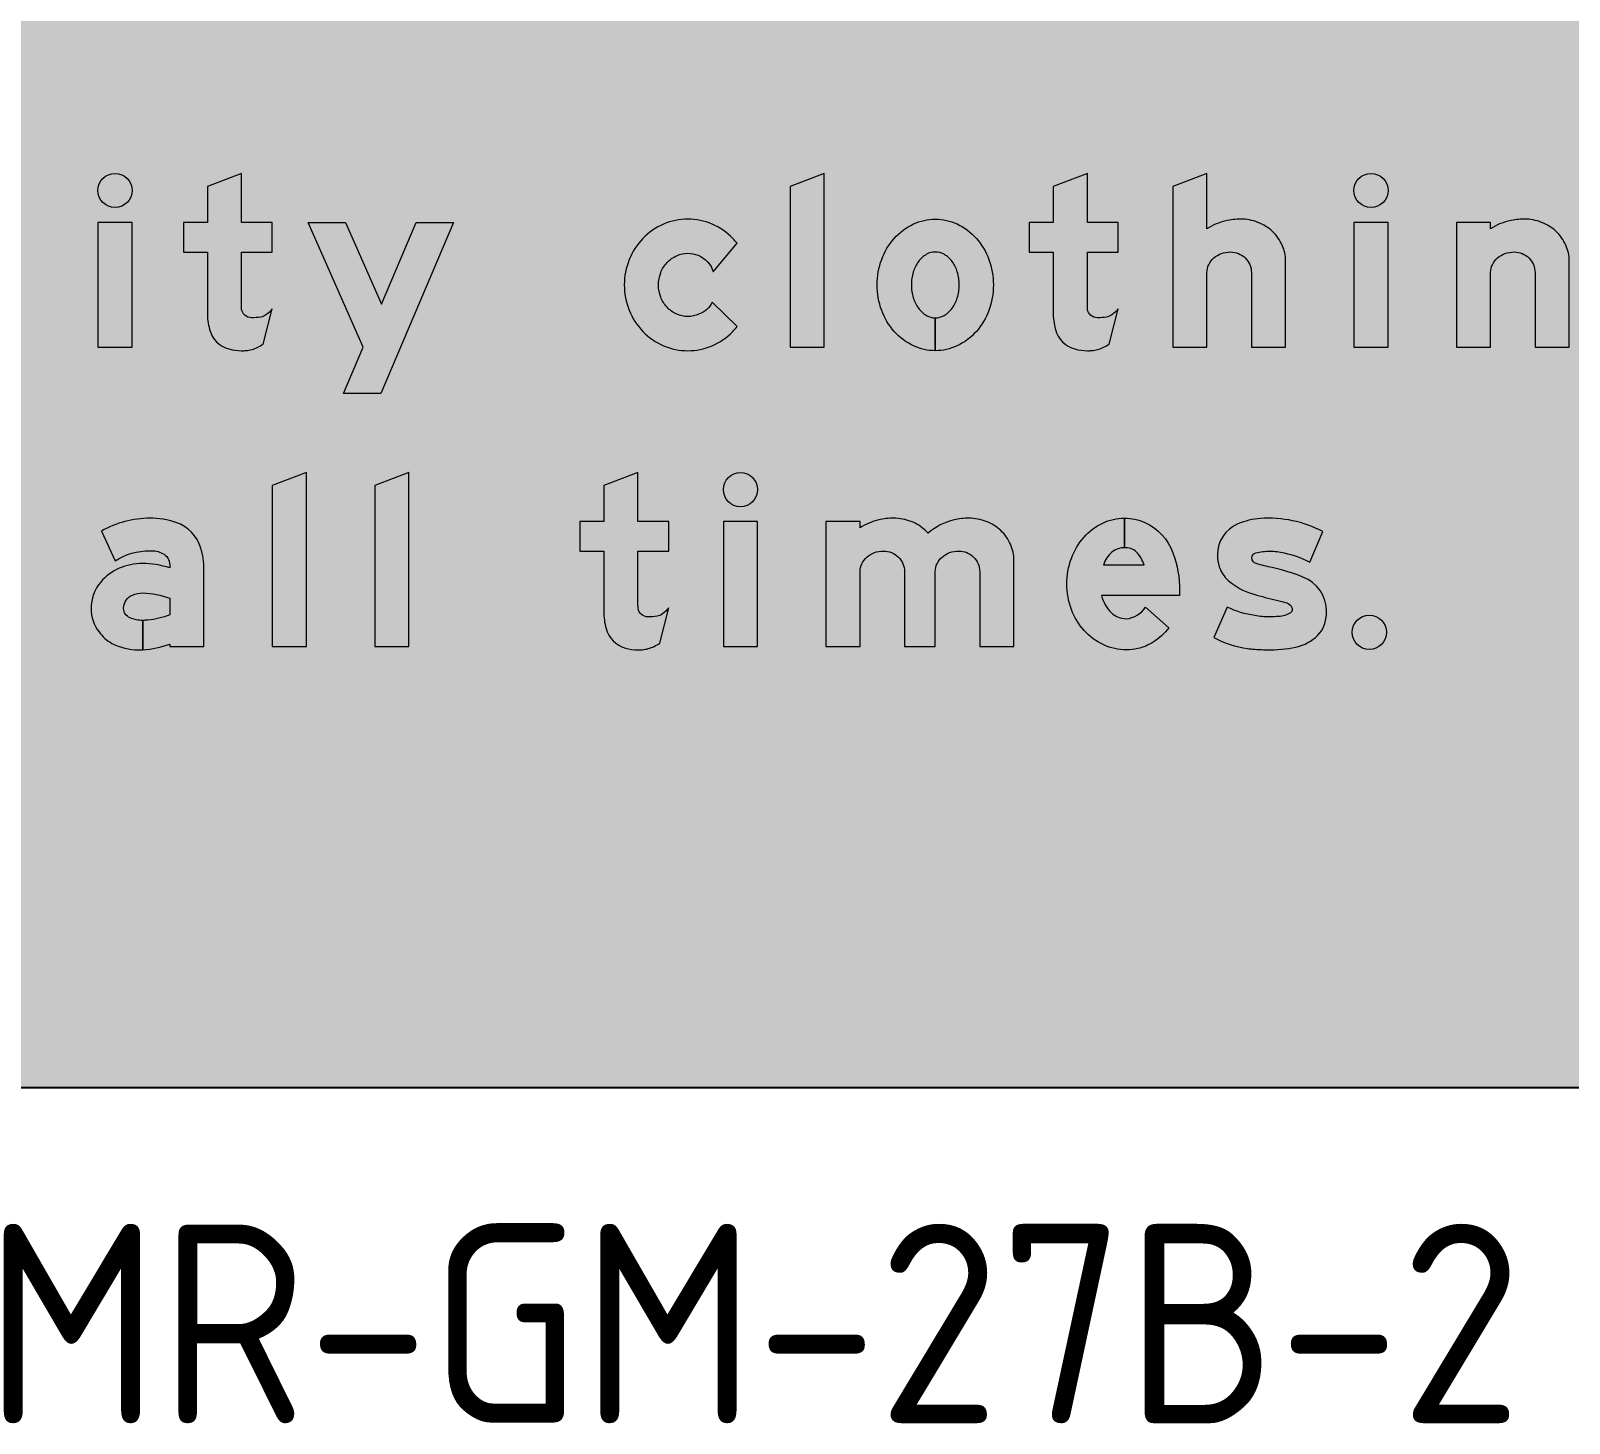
# Model space of a CAD drawing. Header units: millimetres. Extents: x 4906 to 5011, y 3241 to 3334.
# Drawn here: x 4945.63 to 4972.64, y 3240.97 to 3265.41 of the extents above; entities that cross this region are included whole.
import ezdxf

# ---------------------------------------------------------------- set-up
doc = ezdxf.new("R2010")
doc.units = ezdxf.units.MM
doc.layers.add('DIM', color=1, linetype='Continuous')
doc.layers.add('L18', color=4, linetype='Continuous')
doc.layers.add('GSCOLORFILL', color=7, linetype='Continuous', lineweight=0)
doc.styles.add('T35', font='isocp2.shx', dxfattribs={"height": 3.5})

# ---------------------------------------------------------------- blocks, each defined once
blk = doc.blocks.new('*U322')
at = {"layer": 'GSCOLORFILL', "true_color": 0xf5f5f5, "transparency": 33554687}
blk.add_hatch(color=7, dxfattribs=at).paths.add_polyline_path([(-950.00000000001, -874.9999999999995), (950.0000000000091, -874.9999999999995, 0.414213562373095), (1050.000000000009, -774.9999999999995), (1050.000000000009, 775, 0.414213562373095), (950.0000000000091, 875), (-950.00000000001, 875, 0.414213562373095), (-1050.00000000001, 775), (-1050.00000000001, -775, 0.414213562373095)])
at = {"layer": 'GSCOLORFILL', "color": 7, "linetype": 'Continuous', "true_color": 0xf5f5f5, "transparency": 33554687}
for points in [[(-950.00000000001, -874.9999999999995), (950.0000000000091, -874.9999999999995, 0.414213562373095), (1050.000000000009, -774.9999999999995), (1050.000000000009, 775, 0.414213562373095), (950.0000000000091, 875), (-950.00000000001, 875, 0.414213562373095), (-1050.00000000001, 775), (-1050.00000000001, -775, 0.414213562373095), (-950.0000000000105, -875)], [(-950.00000000001, -874.9999999999995), (950.0000000000091, -874.9999999999995, 0.414213562373095), (1050.000000000009, -774.9999999999995), (1050.000000000009, 775, 0.414213562373095), (950.0000000000091, 875), (-950.00000000001, 875, 0.414213562373095), (-1050.00000000001, 775), (-1050.00000000001, -774.9999999999995, 0.414213562373095), (-950.0000000000105, -874.9999999999995)]]:
    blk.add_lwpolyline(points, format="xyb", close=True, dxfattribs=at).dxf.unprotected_set("ltscale", 0)
blk = doc.blocks.new('*U190')
at = {"layer": 'GSCOLORFILL', "linetype": 'Continuous'}
blk.add_hatch(color=0, dxfattribs=at).paths.add_polyline_path([(91.99999999999989, 95.44033577145203), (91.99999999999989, 91.75569963669679, 0.08100507043754805), (59.91953844420409, 96.98738914505502, 0.1014742160753828), (32.92684469106193, 91.45226904517564, 0.1197283995981818), (11.16861765178227, 75.33308504889472, 0.1754854121989099), (0, 44.49098118164371, 0.162185951185596), (9.198205530711505, 16.87991725761773, 0.09962377950152626), (24.24940108183667, 3.435786395090417, 0.1178281433564822), (55.36485303884586, -4.000000000000028, 0.01259221290035344), (60.50437854736413, -3.870543474057882), (60.50437854736418, 30.44590424709844, -0.09643868278043381), (45.49812347970108, 33.36744272502021, -0.3055685730968929), (38, 44.49098118164358, -0.01000308247268235), (38.01449229959674, 45.21530038588774, -0.2881603305628229), (48.24719211376062, 60.13617985242543, -0.1118126494378583), (60.80315011960487, 62.49690242181767, -0.08137338335513948), (92, 56.34782538492402), (92, 36.91597781560395, -0.0720389147267735), (66.20162791964776, 30.85371626019864, -0.03568194688239786), (60.51437854736417, 30.44590549709844), (60.51437854736406, -3.870038894188326, 0.07931235260569526), (92, 2.799999999999983), (92, 0), (132, 0), (132, 90.24413145539907, 0.07131460927379192), (128.4502155484503, 115.0057552505379, 0.247093300969659), (99.29227802593027, 145.1204166717226, 0.07943033779107565), (68.76995305164318, 150.0000000000001, 0.130157360885894), (12.03366872579696, 134.9761925316005), (28.09152440947727, 100.3138559626782, -0.1407932063417405), (68.76995305164307, 112.0000000000001, -0.127608200101516), (83.66512167935822, 108.8781984363012, -0.2849461240288968)])
at = {"layer": 'GSCOLORFILL', "color": 0}
blk.add_lwpolyline([(55.3648530388453, -4.000000000000014, 0.01259221290035482), (60.50437854736413, -3.870543474057854), (60.50437854736418, 30.44590424709844, -0.09643868278043409), (45.49812347970104, 33.36744272502022, -0.3055685730968945), (38, 44.49098118164369, -0.0100030824726959), (38.01449229959678, 45.21530038588883, -0.2881603305628071), (48.24719211376072, 60.13617985242547, -0.1084920170889828), (60.42376644223515, 62.50839828890307, -0.08234480440022278), (92, 56.34782538492404), (92, 36.91597781560394, -0.0720389147267738), (66.20162791964765, 30.8537162601986, -0.03568194688239714), (60.51437854736417, 30.44590549709845), (60.51437854736406, -3.870038894188326, 0.07931235260569527), (92, 2.799999999999986), (92, 0), (132, 0), (132, 90.24413145539917, 0.0713146092737911), (128.4502155484504, 115.0057552505377, 0.2470933009696595), (99.29227802593039, 145.1204166717225, 0.07943033779107607), (68.76995305164314, 150.0000000000001, 0.1301573608858939), (12.03366872579696, 134.9761925316005), (28.09152440947727, 100.3138559626782, -0.1407932063417409), (68.7699530516432, 112.0000000000001, -0.1276082001015154), (83.66512167935826, 108.8781984363012, -0.2849461240288967), (91.99999999999989, 95.44033577145198), (91.99999999999989, 91.7556996366968, 0.0810050704375488), (59.91953844420379, 96.98738914505503, 0.1014742160753588), (32.92684469106766, 91.45226904517807, 0.1197283995982114), (11.16861765178197, 75.33308504889436, 0.1754854121989074), (0, 44.49098118164371, 0.1621859511855917), (9.19820553071105, 16.87991725761833, 0.0996237795015298), (24.24940108183662, 3.435786395090425, 0.1178281433564803)], format="xyb", close=True, dxfattribs=at)
blk = doc.blocks.new('*U191')
at = {"layer": 'GSCOLORFILL', "linetype": 'Continuous'}
blk.add_hatch(color=0, dxfattribs=at).paths.add_polyline_path([(40, 0), (40, 203.5), (0, 188.3275862068966), (0, 0)])
at = {"layer": 'GSCOLORFILL', "color": 0}
blk.add_lwpolyline([(40, 0), (40, 203.5), (0, 188.3275862068966), (0, 0)], close=True, dxfattribs=at)
blk = doc.blocks.new('*U192')
at = {"layer": 'GSCOLORFILL', "linetype": 'Continuous'}
blk.add_hatch(color=0, dxfattribs=at).paths.add_polyline_path([(40, 0), (40, 203.5), (0, 188.3275862068966), (0, 0)])
at = {"layer": 'GSCOLORFILL', "color": 0}
blk.add_lwpolyline([(40, 0), (40, 203.5), (0, 188.3275862068966), (0, 0)], close=True, dxfattribs=at)
blk = doc.blocks.new('*U194')
at = {"layer": 'GSCOLORFILL', "linetype": 'Continuous'}
h = blk.add_hatch(color=0, dxfattribs=at)
edge = h.paths.add_edge_path()
edge.add_line((68, 52.99999999999999), (68, 111.5))
edge.add_line((68, 111.5), (104, 111.5))
edge.add_line((104, 111.5), (104, 146))
edge.add_line((104, 146), (68, 146))
edge.add_line((68, 146), (68, 203.5))
edge.add_line((68, 203.5), (28, 188.3275862068966))
edge.add_line((28, 188.3275862068966), (28, 146))
edge.add_line((28, 146), (0, 146))
edge.add_line((0, 146), (0, 111.5))
edge.add_line((0, 111.5), (28, 111.5))
edge.add_line((28, 111.5), (28, 40.91222565779496))
edge.add_arc((105.6119728999063, 40.91222565779493), 77.61197289990635, 180, 194.8912891711784)
edge.add_arc((62.01507835894704, 29.31908607844212), 32.50000000000001, 194.8912891711785, 254.4117455588816)
edge.add_arc((67.99911414585435, 50.76846925067384), 54.76846925067381, 254.4117455588815, 269.9999999999999)
edge.add_arc((67.99911414585436, 74.87738403534384), 78.87738403534381, 269.9999999999999, 273.6750444684201)
edge.add_arc((70.97179565274702, 28.59536901200752), 32.50000000000014, 273.67504446842, 286.3959137774562)
edge.add_arc((66.71438502593762, 43.06461917661871), 47.58259744113641, 286.3959137774563, 304.2199766953885)
edge.add_line((93.47349185111375, 3.71930457419046), (104, 45.1230310198386))
edge.add_arc((77.67322203170404, 64.75520438853695), 32.84085061886464, 305.21886260935764, 323.28769341919633, ccw=False)
edge.add_arc((87.96206379437113, 50.18003077079084), 14.99999999999994, 279.6926749307471, 305.2188626093572, ccw=False)
edge.add_arc((79.85242513620081, 97.65991957089153), 63.16747948186632, 269.99999999999966, 279.6926749307471, ccw=False)
edge.add_arc((79.85242513620055, 46.53467689908869), 12.04223681006348, 227.9583906473345, 269.9999999999998, ccw=False)
edge.add_arc((79.48930534835361, 46.13198001821947), 11.50000000000001, 189.7433781117018, 227.9583906473347, ccw=False)
edge.add_arc((318.3927246100371, 53.0000000000004), 250.3927246100371, 180.0000000000001, 182.0173209917217, ccw=False)
at = {"layer": 'GSCOLORFILL', "color": 0}
blk.add_lwpolyline([(68, 52.99999999999999), (68, 111.5), (104, 111.5), (104, 146), (68, 146), (68, 203.5), (28, 188.3275862068966), (28, 146), (0, 146), (0, 111.5), (28, 111.5), (28, 40.91222565779496, 0.06506709937490147), (30.6065856351868, 20.96704532054943, 0.2657078142419267), (53.28160140167478, -1.985488351452229, 0.06812167302049194), (67.99911414585432, -3.999999999999972, 0.01603678109164125), (73.0549694018394, -3.837798997471623, 0.05556233446018888), (80.14566944413548, -2.582989502508358, 0.07792932807971858), (93.47349185111375, 3.71930457419046), (104, 45.1230310198386, -0.07900390527946087), (96.61258330922055, 37.92570450929414, -0.1118418647005845), (90.48751418498892, 35.39415574343697, -0.04231750593531342), (79.85242513620051, 34.49244008902522, -0.1855268428217181), (71.78809900688339, 37.59140504424383, -0.1683072020374533), (68.15518566276643, 44.18577063770942, -0.008802450680383007)], format="xyb", close=True, dxfattribs=at)
blk = doc.blocks.new('*U195')
at = {"layer": 'GSCOLORFILL', "linetype": 'Continuous'}
h = blk.add_hatch(color=0, dxfattribs=at)
edge = h.paths.add_edge_path()
edge.add_arc((20, 183.5), 20, 0, 360)
h.paths.add_polyline_path([(0, 0), (40, 0), (40, 146), (0, 146)])
at = {"layer": 'GSCOLORFILL', "color": 0}
blk.add_lwpolyline([(0, 0), (40, 0), (40, 146), (0, 146)], close=True, dxfattribs=at)
blk.add_circle((20, 183.5), 20, dxfattribs=at)
blk = doc.blocks.new('*U196')
at = {"layer": 'GSCOLORFILL', "linetype": 'Continuous'}
h = blk.add_hatch(color=0, dxfattribs=at)
edge = h.paths.add_edge_path()
edge.add_arc((155.7153296264924, 86.99511755650809), 24.5282097319339, 45.82979570204179, 68.0808265539651, ccw=False)
edge.add_arc((156.1420760110529, 87.43440733147503), 23.9157654625298, 23.092845889367595, 45.82979570204162, ccw=False)
edge.add_arc((156.8060842686133, 87.7175328658991), 23.19391573138671, 0, 23.09284588936822, ccw=False)
edge.add_line((180, 87.7175328658991), (180, 0))
edge.add_line((180, 0), (220, 0))
edge.add_line((220, 0), (220, 100.8830320548367))
edge.add_arc((174.0753468275611, 100.8830320548367), 45.92465317243887, 0, 23.93171822373219)
edge.add_arc((170.8242551602883, 99.44019281717675), 49.48153131130478, 23.93171822373218, 46.97501240943499)
edge.add_arc((168.730439071099, 97.19681228199977), 52.55021540077355, 46.97501240943522, 68.8635846861375)
edge.add_arc((167.3745328426901, 93.68953779756492), 56.31046220243508, 68.86358468613724, 90)
edge.add_arc((167.3745328426902, 69.99478146240631), 80.00521853759369, 90.00000000000007, 102.6042796135857)
edge.add_arc((166.6926525247094, 78.0285138763368), 72.0245107674768, 103.4695365311015, 130.8206849945816)
edge.add_arc((82.82425516028852, 99.44019281717684), 49.48153131130454, 41.97494773133587, 46.97501240943514)
edge.add_arc((80.73043907109901, 97.19681228199977), 52.55021540077354, 46.97501240943524, 68.86358468613751)
edge.add_arc((79.37453284269009, 93.68953779756492), 56.31046220243508, 68.86358468613724, 90)
edge.add_arc((79.37453284269016, 69.99478146240604), 80.00521853759396, 90.00000000000006, 102.6042796135857)
edge.add_arc((78.69265252470946, 78.02851387633706), 72.02451076747658, 103.4695365311017, 122.4942570075609)
edge.add_line((40, 138.7772487758923), (40, 146))
edge.add_line((40, 146), (0, 146))
edge.add_line((0, 146), (0, 0))
edge.add_line((0, 0), (40, 0))
edge.add_line((40, 0), (40, 87.71753286589909))
edge.add_arc((60.83417894850335, 87.71753286589907), 20.83417894850335, 154.5282720028093, 180, ccw=False)
edge.add_arc((64.03048830144328, 86.19490705822676), 24.37462847220526, 131.0076349936262, 154.5282720028096, ccw=False)
edge.add_arc((66.09710507856302, 83.81817613339862), 27.52419269484101, 109.80736038530819, 131.0076349936262, ccw=False)
edge.add_arc((67.43949500252643, 80.0910470400427), 31.48569518587881, 89.99999999999977, 109.8073603853079, ccw=False)
edge.add_arc((67.43949500252666, 86.30962031839456), 25.26712190752694, 68.08082655396498, 90.00000000000028, ccw=False)
edge.add_arc((67.71532962649229, 86.99511755650809), 24.52820973193397, 45.82979570204162, 68.08082655396481, ccw=False)
edge.add_arc((68.1420760110529, 87.43440733147501), 23.91576546252978, 23.09284588936771, 45.82979570204168, ccw=False)
edge.add_arc((68.80608426861329, 87.7175328658991), 23.19391573138671, 0, 23.09284588936822, ccw=False)
edge.add_line((92, 87.7175328658991), (92, 0))
edge.add_line((92, 0), (128, 0))
edge.add_line((128, 0), (128, 87.71753286589909))
edge.add_arc((148.8341789485033, 87.71753286589919), 20.83417894850334, 154.5282720028097, 180.0000000000003, ccw=False)
edge.add_arc((152.0304883014433, 86.19490705822646), 24.37462847220541, 131.0076349936256, 154.528272002809, ccw=False)
edge.add_arc((154.0971050785631, 83.81817613339872), 27.52419269484096, 109.80736038530841, 131.0076349936264, ccw=False)
edge.add_arc((155.4394950025264, 80.09104704004267), 31.48569518587882, 89.99999999999977, 109.8073603853079, ccw=False)
edge.add_arc((155.4394950025266, 86.30962031839454), 25.26712190752696, 68.08082655396493, 90.00000000000011, ccw=False)
at = {"layer": 'GSCOLORFILL', "color": 0}
blk.add_lwpolyline([(164.8716674585635, 109.7502169884754, -0.09739464939670292), (172.8063946356061, 104.5885415981205, -0.0995354279343683), (178.1414826297246, 96.81470296034922, -0.1011039461656411), (180, 87.7175328658991), (180, 0), (220, 0), (220, 100.8830320548367, 0.1048030179721755), (216.0518361595565, 119.5122594239381, 0.1008855307406954), (204.5863575327339, 135.6139731601839, 0.09579836817007242), (187.6795049501371, 146.2116879931507, 0.09248737428302214), (167.3745328426901, 150, 0.05505205982243612), (149.9161032513398, 148.0719114650645, 0.1199117204326835), (119.6106725914451, 132.5337183696518, 0.02182035996796309), (116.5863575327339, 135.6139731601839, 0.09579836817007242), (99.67950495013713, 146.2116879931507, 0.09248737428302214), (79.37453284269009, 150, 0.05505205982243612), (61.91610325133973, 148.0719114650645, 0.08320220139569866), (40, 138.7772487758923), (40, 146), (0, 146), (0, 0), (40, 0), (40, 87.71753286589909, -0.1116012735434615), (42.02513207801013, 96.67759805996153, -0.102989975481698), (48.03684201390564, 104.5885415981205, -0.09276840372104522), (56.77029056251172, 109.7139617844638, -0.08664174293623021), (67.43949500252654, 111.5767422259215, -0.09593311806680128), (76.87166745856348, 109.7502169884755, -0.09739464939670292), (84.80639463560613, 104.5885415981205, -0.0995354279343683), (90.14148262972458, 96.81470296034922, -0.1011039461656411), (92, 87.7175328658991), (92, 0), (128, 0), (128, 87.71753286589909, -0.1116012735434615), (130.0251320780101, 96.67759805996153, -0.102989975481698), (136.0368420139057, 104.5885415981205, -0.09276840372104506), (144.7702905625117, 109.7139617844638, -0.08664174293623021), (155.4394950025265, 111.5767422259215, -0.09593311806680128)], format="xyb", close=True, dxfattribs=at)
blk = doc.blocks.new('*U197')
at = {"layer": 'GSCOLORFILL', "linetype": 'Continuous'}
h = blk.add_hatch(color=0, dxfattribs=at)
edge = h.paths.add_edge_path()
edge.add_arc((69.51094197863642, 58.93000642673971), 62.9300064267397, 245.3524198280531, 269.9999999999999, ccw=False)
edge.add_arc((72.63933568098416, 65.74804630435064), 70.43150727187609, 222.073813879283, 245.3524198280533, ccw=False)
edge.add_arc((77.51231266798086, 70.14707514339402), 76.99636518675396, 200.5021246928769, 222.0738138792829, ccw=False)
edge.add_arc((85.14194428798147, 73.00000000000018), 85.14194428798149, 180.0000037301732, 200.5021246928769, ccw=False)
edge.add_arc((87.76867725509986, 72.99998880735697), 87.76867725509987, 160.0694722126277, 179.9999963119301, ccw=False)
edge.add_arc((77.81888288118054, 76.60776129168887), 77.18499026133541, 138.8014776948188, 160.0694722126275, ccw=False)
edge.add_arc((71.47230434682477, 82.1634816811312), 68.75023548491123, 115.32243421330139, 138.8014776948188, ccw=False)
edge.add_arc((67.40488682021514, 90.7594570579587), 59.24052055675507, 90.00000000000011, 115.3224342133012, ccw=False)
edge.add_line((67.4048868202151, 149.9999776147138), (67.40488682021504, 115.5))
edge.add_arc((67.40488682021505, 92.3147617089057), 23.18523829109428, 90.00000000000004, 129.2085956193348)
edge.add_arc((73.06702104089976, 86.30983722453084), 31.42300914462551, 130.2868481129732, 163.077719365007)
edge.add_line((43.00461354202127, 95.45626598523268), (90.38549341939148, 95.45626598523268))
edge.add_arc((52.74761479171672, 83.17935105482259), 39.58955099265591, 18.06555415785629, 43.33061273274367)
edge.add_arc((70.63420727500568, 100.0528755045983), 14.99999999999996, 43.3306127327434, 74.23414554342109)
edge.add_arc((67.40488682021513, 88.6146850335641), 26.88531496643589, 74.23414554342149, 89.97868881919163)
edge.add_line((67.41488682021509, 115.4999981402486), (67.41488682021509, 149.9999767706969))
edge.add_arc((67.40488682021511, 90.75945705795863), 59.24052055675513, 66.24132462757171, 89.99032827881211, ccw=False)
edge.add_arc((65.90311263088859, 88.40713072376718), 61.99999999999999, 19.990107920803098, 65.8469214734098, ccw=False)
edge.add_arc((2.000000000000043, 65.16079346208295), 130, 0, 19.990107920803098, ccw=False)
edge.add_line((132, 65.16079346208295), (132, 59.45626598523268))
edge.add_line((132, 59.45626598523268), (40.72380685113512, 59.45626598523268))
edge.add_arc((79.1502063285293, 67.93769328603152), 39.35127425960962, 192.446693405701, 226.289291064396)
edge.add_arc((69.85773911993658, 58.38709549362954), 26.02674593399157, 226.5475580031422, 269.2365315043568)
edge.add_arc((67.56222244513611, 60.99956596297852), 28.70313368140413, 273.8929323668316, 328.2837947233499)
edge.add_line((91.97890056262634, 45.90997641125676), (119.3616618950978, 21.66751851973623))
edge.add_arc((60.72839463861946, 67.6041252104245), 74.48511168968331, 302.59103158947534, 321.9228496470552, ccw=False)
edge.add_arc((71.2238339754233, 51.18720312719249), 54.99999999999982, 282.4742802128862, 302.59103158947516, ccw=False)
edge.add_arc((69.51094197863644, 58.93000642673961), 62.9300064267396, 269.9999999999999, 282.47428021288624, ccw=False)
at = {"layer": 'GSCOLORFILL', "color": 0}
blk.add_lwpolyline([(69.51094197863631, -3.999999999999993, -0.1079619072312502), (43.2668823086612, 1.733546388479652, -0.1019228298705658), (20.35928353887792, 18.55277784863587, -0.09440319960942407), (5.392958702656699, 43.17970531249913, -0.08969677617579692), (1.70530256582424e-13, 72.99999445693578, -0.08718320545468168), (5.256761353426839, 102.9186191460794, -0.09306643867387995), (19.74243426452929, 127.4472030443272, -0.1028065678962481), (42.06701566231183, 144.3078609652724, -0.1109417910759313), (67.4048868202151, 149.9999776147138), (67.40488682021504, 115.5, 0.1727686174700961), (52.74844151225409, 110.2798357568904, 0.1440615427713923), (43.00461354202127, 95.45626598523268), (90.38549341939148, 95.45626598523268, 0.1106883683500328), (81.54530066298446, 110.3459819880077, 0.1356653380362669), (74.70980871751306, 114.4885768343512, 0.06880680822069957), (67.41488682021509, 115.4999981402486), (67.41488682021509, 149.9999767706969, -0.1039970857664943), (91.27202029761679, 144.9793723604305, -0.2028017523414576), (124.1677153237576, 109.6023205800086, -0.0874451709761443), (132, 65.16079346208295), (132, 59.45626598523268), (40.72380685113512, 59.45626598523268, 0.1487489359934952), (51.95778614312979, 39.49309678132271, 0.1884502669332367), (69.51094197863688, 32.36266013653999, 0.241883257341195), (91.97890056262634, 45.90997641125676), (119.3616618950978, 21.66751851973623, -0.08455159468045045), (100.8489740678881, 4.847683551545018, -0.08800200969828328), (83.10390755337193, -2.514415580091438, -0.05448312901681575)], format="xyb", close=True, dxfattribs=at)
blk = doc.blocks.new('*U198')
at = {"layer": 'GSCOLORFILL', "linetype": 'Continuous'}
h = blk.add_hatch(color=0, dxfattribs=at)
edge = h.paths.add_edge_path()
edge.add_arc((57.04809869947276, 119.8328805938402), 123.5321927724528, 242.4961932683436, 261.8694965575901)
edge.add_arc((53.71998100542415, 96.53722157130275), 100.0000000000024, 261.8694965575902, 265.1519738482694)
edge.add_arc((66.21862231920029, 241.6474585865565), 245.6474585865565, 265.107608171087, 270.0000000000001)
edge.add_arc((66.21862231920042, 131.9747102902726), 135.9747102902726, 270, 284.4435322635993)
edge.add_arc((87.2590612707279, 46.34088427169955), 47.80953013638941, 285.6226736631587, 320.3523653819187)
edge.add_arc((101.1805741564732, 35.22608435564997), 29.99999999999998, 319.7323865260209, 343.6226527274166)
edge.add_arc((81.80400426282898, 40.92059556639213), 50.19601244732598, 343.6226527274163, 359.9999999999994)
edge.add_arc((89.00001671015495, 40.92059556639154), 43.00000000000001, 1.893539531289907e-14, 69.18818315342611)
edge.add_arc((16.05241641888303, -138.5133822483264), 236.6861660067048, 68.11449460139696, 77.23401985654974)
edge.add_arc((94.51345069635283, 239.4277879376127), 149.4137513972377, 252.5527129735471, 259.9161950224817, ccw=False)
edge.add_arc((51.47063191465703, 103.6643462865297), 6.999999999999889, 179.9999999999987, 255.4747783885001, ccw=False)
edge.add_arc((50.47063191465716, 103.6643462865299), 6.000000000000028, 102.54264727027169, 179.9999999999999, ccw=False)
edge.add_arc((65.64780095031338, 42.10628842555992), 69.40000000000022, 89.99999999999989, 103.73705193554952, ccw=False)
edge.add_arc((65.64780095031372, 45.79820099565288), 65.70808742990727, 75.32981732184709, 90.00000000000023, ccw=False)
edge.add_arc((61.02696965695392, 2.524341248836961), 108.9348976843505, 61.960118961990474, 78.7448742602677, ccw=False)
edge.add_line((112.2357431799014, 98.6725260875295), (127.765396080293, 134.3226644606046))
edge.add_arc((64.10131200426957, 12.89460858794806), 137.105391412052, 62.33221629363134, 93.9600594258144)
edge.add_arc((60.58404460477583, 66.43598350916228), 83.44915727455098, 94.08965739914548, 112.8040930515216)
edge.add_arc((43.43278835085897, 107.2290521135412), 39.19715124941032, 112.8040930515213, 179.9999999999999)
edge.add_arc((51.05550185413682, 107.229052113541), 46.81986475268818, 179.9999999999997, 197.7033940085153)
edge.add_arc((39.79538488486676, 103.6347554354414), 34.99999999999996, 197.7033940085154, 228.9800530521989)
edge.add_arc((67.94885695159381, 135.9988574342928), 77.89583998016634, 228.9800530521987, 254.4046679698572)
edge.add_arc((180.6814777892678, 523.286242251045), 481.25292436943, 253.8732627195755, 257.1126817232802)
edge.add_arc((23.27666724641634, -155.9827217344985), 216.0210395275996, 73.25621887920119, 76.59824136527482, ccw=False)
edge.add_arc((82.13062099668643, 41.27101212237104), 10.18575544192083, 28.380935658022793, 70.61944541562929, ccw=False)
edge.add_arc((84.50556633552358, 43.06024042338811), 7.259455561422927, -6.821210263296962e-13, 24.864253273064094, ccw=False)
edge.add_arc((87.14026439805514, 43.06024042338805), 4.62475749889137, 305.9611071235292, 359.99999999999966, ccw=False)
edge.add_arc((75.22760905289778, 62.12064011164888), 27.09249869824658, 271.5940234921716, 302.6799450747393, ccw=False)
edge.add_arc((64.94135319761187, 148.6960069178715), 114.1922925204953, 270, 275.54791453290073, ccw=False)
edge.add_arc((64.9413531976119, 125.4779451809503), 90.97423078357409, 259.298160210608, 270, ccw=False)
edge.add_arc((65.77137398291288, 153.4567410203305), 118.7013581719851, 244.9593251638854, 261.41282890968307, ccw=False)
edge.add_line((15.52965290039157, 45.91241576539187), (5.684341886080801e-14, 10.2622773923169))
at = {"layer": 'GSCOLORFILL', "color": 0}
blk.add_lwpolyline([(5.684341886080801e-14, 10.2622773923169, 0.0847339050038457), (39.57715238664395, -2.457628793048443, 0.01432348851223868), (45.26867214772892, -3.105015349554833, 0.02135032962812063), (66.21862231920045, -4, 0.06310536671966191), (100.1342132484514, 0.2976259876374812, 0.1527075565803294), (124.071588358597, 15.83532705228083, 0.1046201662672657), (129.9633399784606, 26.76721967789148, 0.07158154296650225), (132.000016710155, 40.92059556639155, 0.3114087542038766), (104.2779062178993, 81.11494955036741, 0.03981245015694775), (68.35282961608164, 92.32207421006899, -0.03214031166382581), (49.71498880493823, 96.88808498170275, -0.3417662096246649), (44.47063191465713, 103.6643462865299, -0.3514561393354569), (49.16763444178665, 109.5211540847843, -0.06001108108311035), (65.64780095031347, 111.5062884255601, -0.06409831628663638), (82.28867201293883, 109.3641837535197, -0.07336853364636661), (112.2357431799014, 98.6725260875295), (127.765396080293, 134.3226644606046, 0.138885296741723), (54.63266828484393, 149.6726519295844, 0.0818391088294697), (28.24069999400078, 143.362376309172, 0.3018983132132873), (4.235637101448646, 107.2290521135412, 0.07739963479117314), (6.452863445709056, 92.99162318599028, 0.1373237408913014), (16.82412420338716, 77.22791573994759, 0.1113931483884311), (47.00723421257834, 60.97079386290355, 0.01413557325089771), (73.34554027579202, 54.15579799035581, -0.01458335771775569), (85.5106722244692, 50.87959514070334, -0.186415696591001), (91.09211770660357, 46.11262245786521, -0.1089184394422165), (91.76502189694651, 43.06024042338802, -0.240258249844662), (89.8560882572728, 39.31688862463122, -0.1364758940213938), (75.9812510998998, 35.03862561162538, -0.02421207337799446), (64.94135319761187, 34.5037143973762, -0.0467295542745229), (48.04760526388586, 36.08604427592016, -0.07191554887824611), (15.52965290039157, 45.91241576539187)], format="xyb", close=True, dxfattribs=at)
blk = doc.blocks.new('*U199')
at = {"layer": 'GSCOLORFILL', "linetype": 'Continuous'}
blk.add_hatch(color=0, dxfattribs=at).paths.add_polyline_path([(40, 16.5, 1), (0, 16.5, 1)])
at = {"layer": 'GSCOLORFILL', "color": 0}
blk.add_circle((20, 16.5), 20, dxfattribs=at)
blk = doc.blocks.new('*U178')
at = {"color": 28, "true_color": 0x0a0a0a}
for name, p, xscale, yscale, zscale in [('*U191', (641.4000000000001, 3.159588741800171e-15), 0.3, 0.3, 0.3), ('*U192', (677.4000000000001, 3.159588741800171e-15), 0.3, 0.3, 0.3), ('*U194', (749.4000000000001, 4.629164900776995e-15), 0.3, 0.3, 0.3), ('*U195', (799.8000000000002, 4.629164900776995e-15), 0.3, 0.3, 0.3), ('*U190', (577.8000000000001, 3.159588741800171e-15), 0.3, 0.3, 0.3), ('*U196', (835.8000000000002, 4.629164900776995e-15), 0.3, 0.3, 0.3), ('*U197', (920.4000000000002, 4.629164900776995e-15), 0.3000000000000003, 0.3000000000000003, 0.3000000000000003), ('*U198', (972.0000000000002, 4.629164900776995e-15), 0.2999999620223798, 0.3, 0.2999999620223798), ('*U199', (1020.6, 4.629164900776995e-15), 0.2999999999999992, 0.2999999999999992, 0.2999999999999992)]:
    blk.add_blockref(name, p, dxfattribs=dict(at, xscale=xscale, yscale=yscale, zscale=zscale))
blk = doc.blocks.new('*U177')
blk.add_blockref('*U178', (0, 0))
blk = doc.blocks.new('*U155')
at = {"layer": 'GSCOLORFILL', "linetype": 'Continuous'}
h = blk.add_hatch(color=0, dxfattribs=at)
edge = h.paths.add_edge_path()
edge.add_arc((20, 183.5), 20, 0, 360)
h.paths.add_polyline_path([(0, 0), (40, 0), (40, 146), (0, 146)])
at = {"layer": 'GSCOLORFILL', "color": 0}
blk.add_lwpolyline([(0, 0), (40, 0), (40, 146), (0, 146)], close=True, dxfattribs=at)
blk.add_circle((20, 183.5), 20, dxfattribs=at)
blk = doc.blocks.new('*U156')
at = {"layer": 'GSCOLORFILL', "linetype": 'Continuous'}
h = blk.add_hatch(color=0, dxfattribs=at)
edge = h.paths.add_edge_path()
edge.add_line((68, 52.99999999999999), (68, 111.5))
edge.add_line((68, 111.5), (104, 111.5))
edge.add_line((104, 111.5), (104, 146))
edge.add_line((104, 146), (68, 146))
edge.add_line((68, 146), (68, 203.5))
edge.add_line((68, 203.5), (28, 188.3275862068966))
edge.add_line((28, 188.3275862068966), (28, 146))
edge.add_line((28, 146), (0, 146))
edge.add_line((0, 146), (0, 111.5))
edge.add_line((0, 111.5), (28, 111.5))
edge.add_line((28, 111.5), (28, 40.91222565779496))
edge.add_arc((105.6119728999063, 40.91222565779493), 77.61197289990635, 180, 194.8912891711784)
edge.add_arc((62.01507835894704, 29.31908607844212), 32.50000000000001, 194.8912891711785, 254.4117455588816)
edge.add_arc((67.99911414585435, 50.76846925067384), 54.76846925067381, 254.4117455588815, 269.9999999999999)
edge.add_arc((67.99911414585436, 74.87738403534384), 78.87738403534381, 269.9999999999999, 273.6750444684201)
edge.add_arc((70.97179565274702, 28.59536901200752), 32.50000000000014, 273.67504446842, 286.3959137774562)
edge.add_arc((66.71438502593762, 43.06461917661871), 47.58259744113641, 286.3959137774563, 304.2199766953885)
edge.add_line((93.47349185111375, 3.71930457419046), (104, 45.1230310198386))
edge.add_arc((77.67322203170404, 64.75520438853695), 32.84085061886464, 305.21886260935764, 323.28769341919633, ccw=False)
edge.add_arc((87.96206379437113, 50.18003077079084), 14.99999999999994, 279.6926749307471, 305.2188626093572, ccw=False)
edge.add_arc((79.85242513620081, 97.65991957089153), 63.16747948186632, 269.99999999999966, 279.6926749307471, ccw=False)
edge.add_arc((79.85242513620055, 46.53467689908869), 12.04223681006348, 227.9583906473345, 269.9999999999998, ccw=False)
edge.add_arc((79.48930534835361, 46.13198001821947), 11.50000000000001, 189.7433781117018, 227.9583906473347, ccw=False)
edge.add_arc((318.3927246100371, 53.0000000000004), 250.3927246100371, 180.0000000000001, 182.0173209917217, ccw=False)
at = {"layer": 'GSCOLORFILL', "color": 0}
blk.add_lwpolyline([(68, 52.99999999999999), (68, 111.5), (104, 111.5), (104, 146), (68, 146), (68, 203.5), (28, 188.3275862068966), (28, 146), (0, 146), (0, 111.5), (28, 111.5), (28, 40.91222565779496, 0.06506709937490147), (30.6065856351868, 20.96704532054943, 0.2657078142419267), (53.28160140167478, -1.985488351452229, 0.06812167302049194), (67.99911414585432, -3.999999999999972, 0.01603678109164125), (73.0549694018394, -3.837798997471623, 0.05556233446018888), (80.14566944413548, -2.582989502508358, 0.07792932807971858), (93.47349185111375, 3.71930457419046), (104, 45.1230310198386, -0.07900390527946087), (96.61258330922055, 37.92570450929414, -0.1118418647005845), (90.48751418498892, 35.39415574343697, -0.04231750593531342), (79.85242513620051, 34.49244008902522, -0.1855268428217181), (71.78809900688339, 37.59140504424383, -0.1683072020374533), (68.15518566276643, 44.18577063770942, -0.008802450680383007)], format="xyb", close=True, dxfattribs=at)
blk = doc.blocks.new('*U157')
at = {"layer": 'GSCOLORFILL', "linetype": 'Continuous'}
blk.add_hatch(color=0, dxfattribs=at).paths.add_polyline_path([(43.7281398157086, 146), (85.93029492603529, 50.45393541232179), (126.5373723757986, 146), (170, 146), (85, -54.00000000000003), (41.53737237579853, -54.00000000000003), (64.48737237579854, 9.200074226387237e-15), (0, 146)])
at = {"layer": 'GSCOLORFILL', "color": 0}
blk.add_lwpolyline([(43.7281398157086, 146), (85.93029492603529, 50.45393541232179), (126.5373723757986, 146), (170, 146), (85, -54.00000000000003), (41.53737237579853, -54.00000000000003), (64.48737237579854, 9.200074226387237e-15), (0, 146)], close=True, dxfattribs=at)
blk = doc.blocks.new('*U159')
at = {"layer": 'GSCOLORFILL', "linetype": 'Continuous'}
h = blk.add_hatch(color=0, dxfattribs=at)
edge = h.paths.add_edge_path()
edge.add_arc((74.39842670835138, 67.94425812326142), 71.9442581232614, 246.7952911568045, 270)
edge.add_arc((74.39842670835141, 67.94425812326111), 71.9442581232611, 270, 293.2047088431955)
edge.add_arc((73.34552743470468, 70.40029870193348), 74.6164729732556, 293.2047088431953, 315.9844521129027)
edge.add_arc((71.71142288721677, 71.97919230466164), 76.88874115303908, 315.9844521129027, 321.6376540076017)
edge.add_line((132, 24.25953193479904), (102.8356807511736, 52.79411722431384))
edge.add_arc((78.58940958848643, 63.95626867113757), 26.6922327694104, 289.3607422945651, 335.28027874857236, ccw=False)
edge.add_arc((74.39842670835078, 68.04095367498329), 32.04095367498329, 270, 294.01492164138637, ccw=False)
edge.add_arc((74.3984267083511, 68.04095367498184), 32.04095367498184, 245.9850783586131, 269.9999999999994, ccw=False)
edge.add_arc((75.47025379652406, 70.44663041745966), 34.67460017674323, 222.9132137607023, 245.9850783586127, ccw=False)
edge.add_arc((77.13712080100922, 71.99629534952314), 36.95054108377677, 201.0611490255526, 222.9132137607023, ccw=False)
edge.add_arc((79.74354300202111, 73), 39.74354300202111, 179.9999999999996, 201.0611490255528, ccw=False)
edge.add_arc((79.74354300202017, 72.99999999999993), 39.74354300202017, 158.9388509744457, 179.9999999999995, ccw=False)
edge.add_arc((77.1371208010085, 74.00370465047746), 36.95054108377581, 137.0867862392966, 158.9388509744469, ccw=False)
edge.add_arc((75.4702537965239, 75.55336958254045), 34.67460017674301, 114.01492164138611, 137.0867862392965, ccw=False)
edge.add_arc((74.39842670835114, 77.95904632501865), 32.04095367498135, 89.99999999999949, 114.0149216413862, ccw=False)
edge.add_arc((74.39842670835168, 77.95904632501848), 32.04095367498152, 68.213946170324, 90.00000000000051, ccw=False)
edge.add_arc((75.2353722319962, 79.54549613712138), 30.25777501331029, 16.64454261047598, 68.57064340855561, ccw=False)
edge.add_line((104.225352112676, 88.2123303500209), (132, 121.7404680652009))
edge.add_arc((71.7114228872158, 74.02080769533802), 76.88874115303999, 38.36234599239801, 44.01554788709704)
edge.add_arc((73.3455274347047, 75.59970129806655), 74.61647297325553, 44.01554788709731, 66.79529115680464)
edge.add_arc((74.39842670835141, 78.05574187673945), 71.94425812326055, 66.79529115680423, 89.99999999999997)
edge.add_arc((74.39842670835135, 78.05574187673885), 71.94425812326115, 89.99999999999993, 113.2047088431955)
edge.add_arc((75.45132598199858, 75.5997012980661), 74.61647297325621, 113.2047088431955, 135.9844521129026)
edge.add_arc((77.0854305294824, 74.02080769534196), 76.88874115303395, 135.9844521129026, 158.1877907261089)
edge.add_arc((79.63605542386927, 73), 79.63605542386927, 158.1877907261088, 180)
edge.add_arc((79.63605542386944, 72.99999999999991), 79.63605542386944, 179.9999999999999, 201.812209273891)
edge.add_arc((77.08543052948258, 71.97919230465828), 76.88874115303425, 201.8122092738912, 224.0155478870973)
edge.add_arc((75.45132598199851, 70.40029870193383), 74.6164729732561, 224.0155478870973, 246.7952911568045)
at = {"layer": 'GSCOLORFILL', "color": 0}
blk.add_lwpolyline([(46.05113377971202, 1.820077519458266, 0.1015970540555592), (74.3984267083514, -3.999999999999986, 0.1015970540555594), (102.7457196369907, 1.820077519458266, 0.09972400303016617), (127.0060587434371, 18.55277784863583, 0.02467175061756016), (132, 24.25953193479904), (102.8356807511736, 52.79411722431384, -0.2030867045242404), (87.4382792689608, 38.77348098600692, -0.1051700629001875), (74.39842670835077, 36, -0.1051700629001875), (61.35857414774136, 38.77348098600693, -0.1010114630611207), (50.07506592072735, 46.83704909609799, -0.0956376145263361), (42.65497097108789, 58.71759701381524, -0.0921561639938165), (40, 73.00000000000031, -0.09215616399381873), (42.6549709710882, 87.28240298618533, -0.09563761452633868), (50.07506592072784, 99.16295090390248, -0.1010114630611211), (61.35857414774199, 107.2265190139933, -0.1051700629001887), (74.3984267083514, 110, -0.09534696116052017), (86.2901647294521, 107.7115131007301, -0.2305285838817899), (104.225352112676, 88.2123303500209), (132, 121.7404680652009, 0.02467175061756002), (127.0060587434371, 127.4472221513641, 0.09972400303016603), (102.7457196369908, 144.1799224805417, 0.1015970540555602), (74.39842670835145, 150, 0.1015970540555593), (46.05113377971213, 144.1799224805418, 0.09972400303016526), (21.79079467326582, 127.4472221513642, 0.09718458305680867), (5.701410373911017, 102.5900250897201, 0.0954621245810243), (0, 73.00000000000004, 0.09546212458102418), (5.70141037391096, 43.40997491027998, 0.09718458305680822), (21.79079467326576, 18.55277784863583, 0.09972400303016526)], format="xyb", close=True, dxfattribs=at)
blk = doc.blocks.new('*U160')
at = {"layer": 'GSCOLORFILL', "linetype": 'Continuous'}
blk.add_hatch(color=0, dxfattribs=at).paths.add_polyline_path([(40, 0), (40, 203.5), (0, 188.3275862068966), (0, 0)])
at = {"layer": 'GSCOLORFILL', "color": 0}
blk.add_lwpolyline([(40, 0), (40, 203.5), (0, 188.3275862068966), (0, 0)], close=True, dxfattribs=at)
blk = doc.blocks.new('*U161')
at = {"layer": 'GSCOLORFILL', "linetype": 'Continuous'}
h = blk.add_hatch(color=0, dxfattribs=at)
edge = h.paths.add_edge_path()
edge.add_arc((67.99999999999999, 89.72883664457302), 60.27116335542698, 64.87173449942168, 90, ccw=False)
edge.add_arc((64.2009016893978, 81.62903460165589), 69.21766776262787, 41.448266645179615, 64.87173449942162, ccw=False)
edge.add_arc((58.27593586708555, 76.39659725208122), 77.12232592176368, 20.09246863402842, 41.44826664517967, ccw=False)
edge.add_arc((48.99051588626324, 72.99999999999991), 87.00948411373676, 1.1368683772161603e-13, 20.09246863402808, ccw=False)
edge.add_arc((48.99051588626409, 73.00000000000011), 87.00948411373591, 339.90753136597175, 359.9999999999999, ccw=False)
edge.add_arc((58.27593586708593, 69.60340274791824), 77.12232592176306, 318.5517333548204, 339.90753136597186, ccw=False)
edge.add_arc((64.20090168939792, 64.370965398344), 69.21766776262774, 295.1282655005783, 318.55173335482044, ccw=False)
edge.add_arc((68.00000000000003, 56.27116335542705), 60.27116335542705, 270.00950633380637, 295.1282655005783, ccw=False)
edge.add_line((68.00999999999993, -3.999999170415876), (68.00999999999993, 34.50000242127832))
edge.add_arc((68, 55.15025015935103), 20.65025015935102, 270.0277458051646, 299.6634012086504)
edge.add_arc((63.11394116214115, 63.72915162328681), 30.52299655004384, 299.6634012086504, 323.9726266148963)
edge.add_arc((55.40525305477216, 69.33547024682802), 40.05476872762745, 323.9726266148962, 343.2352704047485)
edge.add_arc((43.24068658875845, 72.9999999999999), 52.75931341124155, 343.235270404749, 360.0000000000001)
edge.add_arc((43.2406865887586, 73.00000000000003), 52.7593134112414, 359.9999999999999, 376.764729595251)
edge.add_arc((55.40525305477208, 76.66452975317203), 40.05476872762748, 16.7647295952512, 36.02737338510367)
edge.add_arc((63.11394116214135, 82.27084837671342), 30.52299655004354, 36.02737338510353, 60.33659879134957)
edge.add_arc((67.99999999999999, 90.84974984064904), 20.65025015935096, 60.33659879134934, 89.99999999999997)
edge.add_arc((68.00000000000001, 90.84974984064873), 20.65025015935127, 90.00000000000004, 119.6634012086502)
edge.add_arc((72.886058837859, 82.27084837671316), 30.52299655004397, 119.6634012086507, 143.9726266148965)
edge.add_arc((80.59474694522761, 76.66452975317218), 40.05476872762715, 143.9726266148963, 163.2352704047487)
edge.add_arc((92.75931341124138, 73), 52.75931341124138, 163.2352704047489, 180)
edge.add_arc((92.75931341124134, 72.99999999999999), 52.75931341124134, 180, 196.7647295952511)
edge.add_arc((80.59474694522788, 69.3354702468279), 40.05476872762743, 196.7647295952512, 216.0273733851036)
edge.add_arc((72.88605883785885, 63.72915162328677), 30.52299655004382, 216.0273733851036, 240.3365987913494)
edge.add_arc((68, 55.15025015935109), 20.65025015935109, 240.3365987913496, 270)
edge.add_line((68, 34.5), (67.99999999999994, -3.999999999999986))
edge.add_arc((67.99999999999994, 56.27116335542706), 60.27116335542704, 244.87173449942162, 270, ccw=False)
edge.add_arc((71.79909831060229, 64.37096539834434), 69.21766776262814, 221.4482666451796, 244.87173449942162, ccw=False)
edge.add_arc((77.724064132914, 69.60340274791828), 77.12232592176305, 200.0924686340281, 221.4482666451796, ccw=False)
edge.add_arc((87.00948411373618, 73.00000000000006), 87.00948411373618, 180, 200.0924686340281, ccw=False)
edge.add_arc((87.0094841137362, 73), 87.0094841137362, 159.9075313659718, 180, ccw=False)
edge.add_arc((77.72406413291392, 76.39659725208179), 77.12232592176298, 138.5517333548204, 159.9075313659718, ccw=False)
edge.add_arc((71.79909831060222, 81.62903460165569), 69.21766776262808, 115.12826550057841, 138.5517333548203, ccw=False)
edge.add_arc((68, 89.7288366445728), 60.27116335542721, 90, 115.12826550057821, ccw=False)
at = {"layer": 'GSCOLORFILL', "color": 0}
blk.add_lwpolyline([(68, 150, -0.1100842229774427), (93.59391517175465, 144.2959021548017, -0.1025615166109279), (116.0832611206852, 127.4472221513641, -0.09345288578283342), (130.7045520758158, 102.8909119190282, -0.08789523670016074), (136, 72.99999999999997, -0.08789523670016139), (130.7045520758157, 43.10908808097187, -0.09345288578283431), (116.0832611206852, 18.5527778486358, -0.1025615166109281), (93.59391517175465, 1.704097845198248, -0.1100422412956773), (68.00999999999993, -3.999999170415876), (68.00999999999993, 34.50000242127832, 0.1300355272368671), (78.21988546066683, 37.20626027932079, 0.1064685849763634), (87.79898987322332, 45.77638892431793, 0.08424761497446397), (93.7575835476913, 57.78197538225881, 0.07328068524213363), (96, 72.99999999999997, 0.07328068524213363), (93.7575835476913, 88.2180246177411, 0.08424761497446447), (87.79898987322332, 100.2236110756821, 0.1064685849763639), (78.21988546066689, 108.7937397206792, 0.1301586401875905), (68, 111.5, 0.1301586401875884), (57.78011453933311, 108.7937397206792, 0.1064685849763627), (48.20101012677668, 100.2236110756821, 0.08424761497446463), (42.24241645230873, 88.21802461774116, 0.07328068524213407), (40, 72.99999999999996, 0.07328068524213374), (42.24241645230873, 57.78197538225884, 0.08424761497446419), (48.20101012677668, 45.77638892431791, 0.106468584976363), (57.78011453933311, 37.2062602793208, 0.1301586401875896), (68, 34.5), (67.99999999999994, -3.999999999999986, -0.1100842229774427), (42.40608482824527, 1.704097845198291, -0.1025615166109274), (19.91673887931478, 18.55277784863585, -0.09345288578283431), (5.295447924184202, 43.10908808097192, -0.08789523670016117), (0, 73.00000000000004, -0.08789523670016128), (5.295447924184231, 102.8909119190282, -0.09345288578283407), (19.91673887931478, 127.4472221513642, -0.1025615166109277), (42.40608482824535, 144.2959021548018, -0.1100842229774423)], format="xyb", close=True, dxfattribs=at)
blk = doc.blocks.new('*U162')
at = {"layer": 'GSCOLORFILL', "linetype": 'Continuous'}
h = blk.add_hatch(color=0, dxfattribs=at)
edge = h.paths.add_edge_path()
edge.add_line((68, 52.99999999999999), (68, 111.5))
edge.add_line((68, 111.5), (104, 111.5))
edge.add_line((104, 111.5), (104, 146))
edge.add_line((104, 146), (68, 146))
edge.add_line((68, 146), (68, 203.5))
edge.add_line((68, 203.5), (28, 188.3275862068966))
edge.add_line((28, 188.3275862068966), (28, 146))
edge.add_line((28, 146), (0, 146))
edge.add_line((0, 146), (0, 111.5))
edge.add_line((0, 111.5), (28, 111.5))
edge.add_line((28, 111.5), (28, 40.91222565779496))
edge.add_arc((105.6119728999063, 40.91222565779493), 77.61197289990635, 180, 194.8912891711784)
edge.add_arc((62.01507835894704, 29.31908607844212), 32.50000000000001, 194.8912891711785, 254.4117455588816)
edge.add_arc((67.99911414585435, 50.76846925067384), 54.76846925067381, 254.4117455588815, 269.9999999999999)
edge.add_arc((67.99911414585436, 74.87738403534384), 78.87738403534381, 269.9999999999999, 273.6750444684201)
edge.add_arc((70.97179565274702, 28.59536901200752), 32.50000000000014, 273.67504446842, 286.3959137774562)
edge.add_arc((66.71438502593762, 43.06461917661871), 47.58259744113641, 286.3959137774563, 304.2199766953885)
edge.add_line((93.47349185111375, 3.71930457419046), (104, 45.1230310198386))
edge.add_arc((77.67322203170404, 64.75520438853695), 32.84085061886464, 305.21886260935764, 323.28769341919633, ccw=False)
edge.add_arc((87.96206379437113, 50.18003077079084), 14.99999999999994, 279.6926749307471, 305.2188626093572, ccw=False)
edge.add_arc((79.85242513620081, 97.65991957089153), 63.16747948186632, 269.99999999999966, 279.6926749307471, ccw=False)
edge.add_arc((79.85242513620055, 46.53467689908869), 12.04223681006348, 227.9583906473345, 269.9999999999998, ccw=False)
edge.add_arc((79.48930534835361, 46.13198001821947), 11.50000000000001, 189.7433781117018, 227.9583906473347, ccw=False)
edge.add_arc((318.3927246100371, 53.0000000000004), 250.3927246100371, 180.0000000000001, 182.0173209917217, ccw=False)
at = {"layer": 'GSCOLORFILL', "color": 0}
blk.add_lwpolyline([(68, 52.99999999999999), (68, 111.5), (104, 111.5), (104, 146), (68, 146), (68, 203.5), (28, 188.3275862068966), (28, 146), (0, 146), (0, 111.5), (28, 111.5), (28, 40.91222565779496, 0.06506709937490147), (30.6065856351868, 20.96704532054943, 0.2657078142419267), (53.28160140167478, -1.985488351452229, 0.06812167302049194), (67.99911414585432, -3.999999999999972, 0.01603678109164125), (73.0549694018394, -3.837798997471623, 0.05556233446018888), (80.14566944413548, -2.582989502508358, 0.07792932807971858), (93.47349185111375, 3.71930457419046), (104, 45.1230310198386, -0.07900390527946087), (96.61258330922055, 37.92570450929414, -0.1118418647005845), (90.48751418498892, 35.39415574343697, -0.04231750593531342), (79.85242513620051, 34.49244008902522, -0.1855268428217181), (71.78809900688339, 37.59140504424383, -0.1683072020374533), (68.15518566276643, 44.18577063770942, -0.008802450680383007)], format="xyb", close=True, dxfattribs=at)
blk = doc.blocks.new('*U163')
at = {"layer": 'GSCOLORFILL', "linetype": 'Continuous'}
h = blk.add_hatch(color=0, dxfattribs=at)
edge = h.paths.add_edge_path()
edge.add_arc((82.82425516028829, 99.44019281717665), 49.48153131130479, 23.9317182237323, 46.97501240943514)
edge.add_arc((80.730439071099, 97.19681228199994), 52.55021540077338, 46.97501240943514, 68.86358468613743)
edge.add_arc((79.37453284269009, 93.68953779756492), 56.31046220243508, 68.86358468613724, 90)
edge.add_arc((79.37453284269013, 69.99478146240578), 80.00521853759422, 90.00000000000004, 102.6042796135857)
edge.add_arc((78.69265252470949, 78.02851387633709), 72.02451076747657, 103.4695365311018, 122.494257007561)
edge.add_line((40, 138.7772487758923), (40, 203.5))
edge.add_line((40, 203.5), (0, 188.061048935149))
edge.add_line((0, 188.061048935149), (0, 0))
edge.add_line((0, 0), (40, 0))
edge.add_line((40, 0), (40, 87.71753286589909))
edge.add_arc((60.83417894850335, 87.71753286589906), 20.83417894850335, 154.5282720028093, 179.9999999999999, ccw=False)
edge.add_arc((64.03048830144324, 86.19490705822675), 24.37462847220523, 131.0076349936261, 154.5282720028095, ccw=False)
edge.add_arc((66.09710507856305, 83.81817613339857), 27.52419269484106, 109.80736038530819, 131.0076349936261, ccw=False)
edge.add_arc((67.43949500252651, 80.09104704004268), 31.48569518587884, 89.99999999999989, 109.8073603853081, ccw=False)
edge.add_arc((67.43949500252654, 86.30962031839455), 25.26712190752697, 68.08082655396481, 90, ccw=False)
edge.add_arc((67.71532962649242, 86.9951175565081), 24.52820973193388, 45.82979570204179, 68.0808265539651, ccw=False)
edge.add_arc((68.14207601105291, 87.43440733147506), 23.91576546252974, 23.092845889367595, 45.82979570204168, ccw=False)
edge.add_arc((68.80608426861333, 87.7175328658991), 23.19391573138667, 0, 23.092845889368277, ccw=False)
edge.add_line((92, 87.7175328658991), (92, 0))
edge.add_line((92, 0), (132, 0))
edge.add_line((132, 0), (132, 100.8830320548367))
edge.add_arc((86.07534682756113, 100.8830320548367), 45.92465317243887, 0, 23.93171822373219)
at = {"layer": 'GSCOLORFILL', "color": 0}
blk.add_lwpolyline([(128.0518361595565, 119.5122594239381, 0.1008855307406956), (116.5863575327339, 135.6139731601839, 0.09579836817007248), (99.67950495013713, 146.2116879931507, 0.09248737428302214), (79.37453284269009, 150, 0.05505205982243612), (61.91610325133968, 148.0719114650645, 0.08320220139569849), (40, 138.7772487758923), (40, 203.5), (0, 188.061048935149), (0, 0), (40, 0), (40, 87.71753286589909, -0.1116012735434615), (42.02513207801013, 96.67759805996153, -0.1029899754816981), (48.03684201390564, 104.5885415981205, -0.0927684037210451), (56.77029056251172, 109.7139617844638, -0.0866417429362302), (67.43949500252654, 111.5767422259215, -0.09593311806680133), (76.87166745856348, 109.7502169884754, -0.09739464939670305), (84.80639463560613, 104.5885415981205, -0.09953542793436852), (90.14148262972458, 96.81470296034922, -0.1011039461656413), (92, 87.7175328658991), (92, 0), (132, 0), (132, 100.8830320548367, 0.1048030179721755)], format="xyb", close=True, dxfattribs=at)
blk = doc.blocks.new('*U164')
at = {"layer": 'GSCOLORFILL', "linetype": 'Continuous'}
h = blk.add_hatch(color=0, dxfattribs=at)
edge = h.paths.add_edge_path()
edge.add_arc((20, 183.5), 20, 0, 360)
h.paths.add_polyline_path([(0, 0), (40, 0), (40, 146), (0, 146)])
at = {"layer": 'GSCOLORFILL', "color": 0}
blk.add_lwpolyline([(0, 0), (40, 0), (40, 146), (0, 146)], close=True, dxfattribs=at)
blk.add_circle((20, 183.5), 20, dxfattribs=at)
blk = doc.blocks.new('*U165')
at = {"layer": 'GSCOLORFILL', "linetype": 'Continuous'}
h = blk.add_hatch(color=0, dxfattribs=at)
edge = h.paths.add_edge_path()
edge.add_line((92, 0), (132, 0))
edge.add_line((132, 0), (132, 100.8830320548367))
edge.add_arc((86.07534682756113, 100.8830320548367), 45.92465317243887, 0, 23.93171822373219)
edge.add_arc((82.82425516028829, 99.44019281717665), 49.48153131130479, 23.9317182237323, 46.97501240943514)
edge.add_arc((80.730439071099, 97.19681228199994), 52.55021540077338, 46.97501240943514, 68.86358468613743)
edge.add_arc((79.37453284269009, 93.68953779756492), 56.31046220243508, 68.86358468613724, 90)
edge.add_arc((79.37453284269016, 69.99478146240604), 80.00521853759396, 90.00000000000006, 102.6042796135857)
edge.add_arc((78.69265252470947, 78.028513876337), 72.02451076747664, 103.4695365311017, 122.4942570075609)
edge.add_line((40, 138.7772487758923), (40, 146))
edge.add_line((40, 146), (0, 146))
edge.add_line((0, 146), (0, 0))
edge.add_line((0, 0), (40, 0))
edge.add_line((40, 0), (40, 87.71753286589909))
edge.add_arc((60.83417894850335, 87.71753286589907), 20.83417894850335, 154.5282720028093, 180, ccw=False)
edge.add_arc((64.03048830144326, 86.19490705822675), 24.37462847220524, 131.0076349936261, 154.5282720028095, ccw=False)
edge.add_arc((66.09710507856303, 83.81817613339857), 27.52419269484106, 109.80736038530819, 131.0076349936261, ccw=False)
edge.add_arc((67.43949500252651, 80.09104704004271), 31.48569518587881, 89.99999999999989, 109.80736038530819, ccw=False)
edge.add_arc((67.43949500252654, 86.30962031839455), 25.26712190752697, 68.08082655396481, 90, ccw=False)
edge.add_arc((67.71532962649242, 86.9951175565081), 24.52820973193388, 45.82979570204179, 68.0808265539651, ccw=False)
edge.add_arc((68.14207601105291, 87.43440733147506), 23.91576546252974, 23.092845889367595, 45.82979570204168, ccw=False)
edge.add_arc((68.80608426861333, 87.7175328658991), 23.19391573138667, 0, 23.092845889368277, ccw=False)
edge.add_line((92, 87.7175328658991), (92, 0))
at = {"layer": 'GSCOLORFILL', "color": 0}
blk.add_lwpolyline([(92, 0), (132, 0), (132, 100.8830320548367, 0.1048030179721755), (128.0518361595565, 119.5122594239381, 0.1008855307406956), (116.5863575327339, 135.6139731601839, 0.09579836817007248), (99.67950495013713, 146.2116879931507, 0.09248737428302214), (79.37453284269009, 150, 0.05505205982243612), (61.91610325133973, 148.0719114650645, 0.0832022013956986), (40, 138.7772487758923), (40, 146), (0, 146), (0, 0), (40, 0), (40, 87.71753286589909, -0.1116012735434615), (42.02513207801013, 96.67759805996153, -0.102989975481698), (48.03684201390564, 104.5885415981205, -0.09276840372104511), (56.77029056251172, 109.7139617844638, -0.08664174293623028), (67.43949500252654, 111.5767422259215, -0.09593311806680128), (76.87166745856348, 109.7502169884754, -0.09739464939670303), (84.80639463560613, 104.5885415981205, -0.09953542793436854), (90.14148262972458, 96.81470296034922, -0.1011039461656413), (92, 87.7175328658991)], format="xyb", close=True, dxfattribs=at)
blk = doc.blocks.new('*U142')
at = {"color": 28, "true_color": 0x0a0a0a}
for name, p, xscale, yscale, zscale in [('*U155', (580.2, 1.469576158976824e-15), 0.3, 0.3, 0.3), ('*U156', (610.2, 1.469576158976824e-15), 0.3, 0.3, 0.3), ('*U160', (823.2000000000002, 2.130885430516394e-15), 0.3, 0.3, 0.3), ('*U162', (907.2, 2.130885430516394e-15), 0.3, 0.3, 0.3), ('*U163', (957.6000000000001, 2.130885430516394e-15), 0.2999999999999995, 0.2999999999999995, 0.2999999999999995), ('*U164', (1021.2, 2.130885430516394e-15), 0.3, 0.3, 0.3), ('*U157', (654.0000000000001, 1.469576158976824e-15), 0.3, 0.3, 0.3), ('*U159', (765.0000000000001, 2.130885430516394e-15), 0.3000000000000003, 0.3000000000000003, 0.3000000000000003), ('*U161', (853.8000000000002, 2.130885430516394e-15), 0.3, 0.3, 0.3), ('*U165', (1057.2, 2.130885430516394e-15), 0.2999999999999995, 0.2999999999999995, 0.2999999999999995)]:
    blk.add_blockref(name, p, dxfattribs=dict(at, xscale=xscale, yscale=yscale, zscale=zscale))
blk = doc.blocks.new('*U138')
blk.add_blockref('*U142', (149, 0))

msp = doc.modelspace()

# ---------------------------------------------------------------- linework, layer by layer
at = {"layer": 'L18'}
msp.add_lwpolyline([(4910.850958860782, 3334.350439407064), (5005.850958860783, 3334.350439407064, -0.414213562373095), (5010.850958860783, 3329.350439407064), (5010.850958860783, 3251.850439407064, -0.414213562373095), (5005.850958860783, 3246.850439407064), (4910.850958860782, 3246.850439407064, -0.414213562373095), (4905.850958860782, 3251.850439407064), (4905.850958860782, 3329.350439407064, -0.414213562373095)], format="xyb", close=True, dxfattribs=at)

# ---------------------------------------------------------------- block references
at = {"xscale": 0.05, "yscale": 0.05, "zscale": 0.05}
for name, p in [('*U138', (4910.350958860782, 3259.850439407064)), ('*U177', (4917.800958860782, 3254.600439407064))]:
    msp.add_blockref(name, p, dxfattribs=at)
at = {"layer": 'DIM', "xscale": 0.05, "yscale": 0.05, "zscale": 0.05}
msp.add_blockref('*U322', (4958.350958860783, 3290.600439407064), dxfattribs=at)

# ---------------------------------------------------------------- texts
at = {"layer": 'DIM', "color": 3, "insert": (4958.317828324982, 3244.465439407065), "char_height": 3.5, "width": 16.42482756211029, "attachment_point": 2, "style": 'T35'}
msp.add_mtext('MR-GM-27B-2', dxfattribs=at)

doc.saveas('drawing.dxf')
